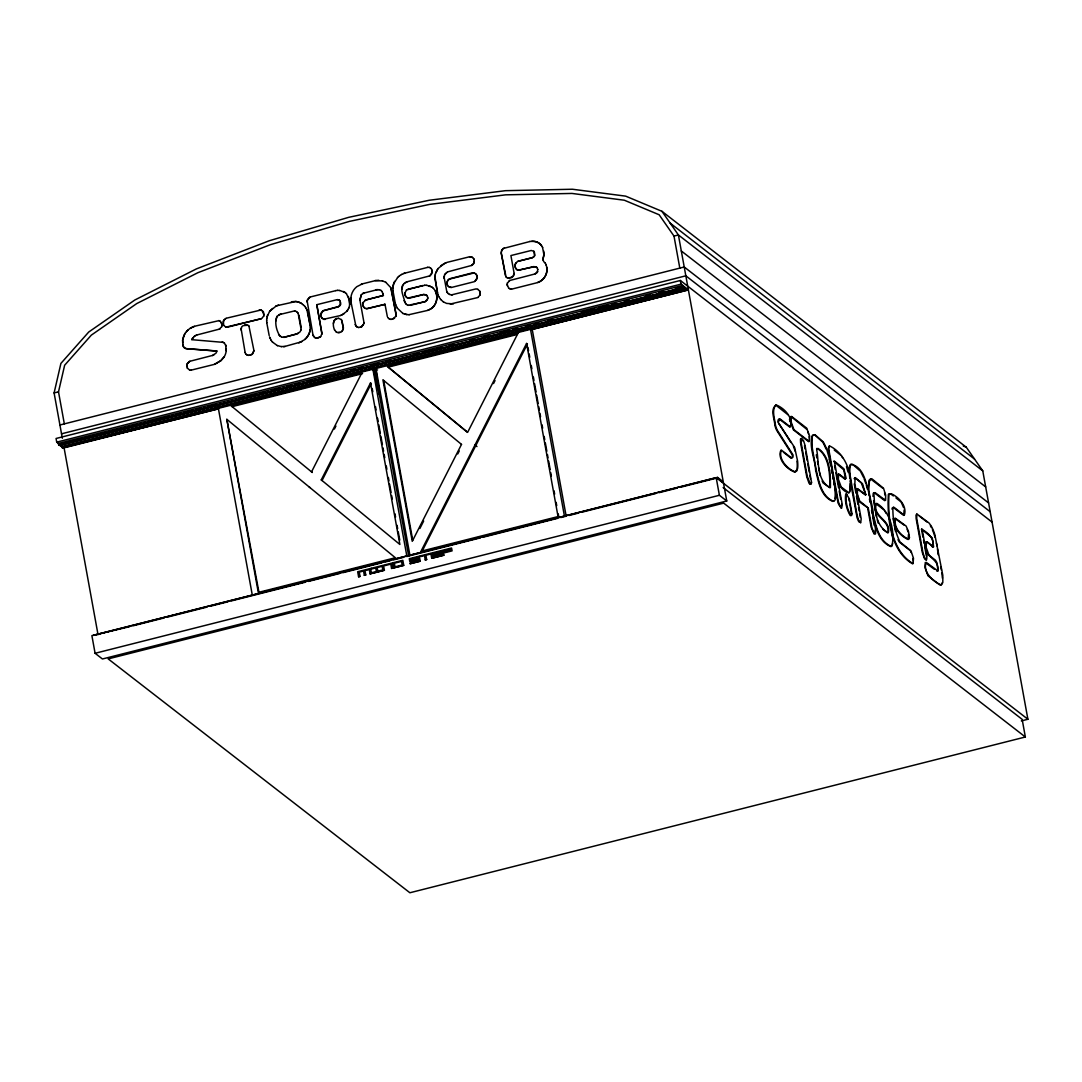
<?xml version="1.0" encoding="UTF-8"?>
<svg xmlns="http://www.w3.org/2000/svg" width="1082" height="1082" viewBox="0 0 1082 1082"><rect width="100%" height="100%" fill="white"/><g stroke="black" fill="none" stroke-linecap="round" stroke-linejoin="round"><path stroke-width="1.5" d="M404.938 294.615L404.83 292.897M447.001 283.971L447.556 280.738L450.098 278.629L472.496 272.84L475.688 273.638M872.958 496.381L873.282 493.176L874.229 492.716L884.711 500.668L885.455 498.802M340.614 302.351L340.303 305.395L338.26 306.882L322.842 310.926L321.016 313.104L320.813 315.917M537.7 269.391L537.402 272.407L535.36 273.854L509.23 280.63M534.873 255.352L533.845 251.24M775.645 405.223C771.48 410.741 774.834 418.923 775.469 425.226A7.047 1.623 75.8 0 0 777.606 430.731L792.957 454.832L792.903 457.226L791.645 458.038L781.42 450.112C777.755 458.809 787.344 469.074 795.27 471.928L796.758 470.954L797.637 468.249A21.342 4.923 75.8 0 0 797.583 461L794.661 447.529L777.931 422.115L778.093 419.87L780.054 418.95L790.252 426.849C793.444 417.679 784.464 408.239 776.416 405.02C769.667 408.496 774.685 419.383 774.888 425.375A7.047 1.623 75.8 0 0 777.025 430.879L792.376 454.981L792.322 457.375L791.064 458.186L783.409 452.235M359.995 300.066L361.226 294.737L364.418 292.749M182.642 342.615C182.168 335.217 187.429 328.441 194.449 326.412M226.097 350.676L225.665 344.766M226.273 348.458L226.206 350.771A14.228 13.282 -52.2 0 1 223.988 357.182L220.931 360.698L214.831 364.269L191.176 370.139M266.727 320.786L266.686 318.73M434.923 276.153L437.426 292.979M275.856 320.921L276.884 316.404L280.86 313.888M310.345 327.467L310.372 329.158A15.27 14.242 -52.2 0 1 305.016 339.423L298.835 342.899M301.188 329.807L298.118 313.158M315.105 337.787L313.023 335.231L307.058 300.431L310.142 297.009L335.758 290.652M307.085 301.986L307.843 299.011M241.016 328.211L245.127 352.529M241.029 329.956L241.8 326.71L243.166 325.641L247.778 325.236M360.008 299.349L361.347 294.818M362.267 283.944L356.776 286.703A15.162 14.147 -52.2 0 0 350.92 297.509L350.92 301.648L355.91 326.182M351.041 297.604L351.028 301.743M333.418 323.437L334.365 320.313L337.07 318.487M253.837 350.582L252.309 354.301L248.522 355.329M392.82 288.421L393.699 283.646L397.635 277.519M343.359 328.942L342.074 320.908M396.161 315.579L391.278 288.989M913.276 561.991L912.518 563.776C890.202 550.752 887.037 517.277 888.39 494.312L890.364 493.73L893.38 495.948M809.417 439.833L808.66 441.659L793.363 429.797L790.509 421.899L790.469 416.705L791.645 416.489L806.672 428.134L809.647 436.195L809.241 441.51L793.931 429.649L791.091 421.75L791.037 416.556L806.929 429.459M364.012 322.707L363.998 323.586M364.079 323.126L359.887 299.971M514.153 273.435L513.666 275.694M514.221 273.868L510.907 255.555L531.235 250.483L533.953 251.335M266.794 318.811L267.619 314.794M435.032 276.235L435.235 274.138M349.554 306.192L349.54 300.201L346.348 293.533M321.936 334.23L316.864 304.772M926.503 558.664L925.935 560.07L924.583 558.88L922.297 552.456L916.143 518.616L915.994 515.073L916.846 514.126M892.352 544.787L892.636 543.448M849.938 491.066L850.127 483.654M62.337 438.251L54.1 392.955L60.903 363.417L88.724 332.025L134.858 299.985L196.383 268.904L269.296 240.731L348.688 217.333L429.243 200.251L505.524 190.675L572.446 189.242L625.653 196.14L661.927 211.301L966.294 447.231L982.767 470.886L1027.9 719.26L1021.34 720.923M64.338 423.873L58.509 391.833L64.65 365.229L91.334 335.122L136.751 303.569L197.817 272.732L270.351 244.694L349.432 221.391L429.649 204.39L505.551 194.841L571.959 193.435L624.341 200.224L659.154 214.763L673.991 236.079L679.807 268.106M891.974 509.149L892.285 507.904L894.111 507.363L904.295 515.262C907.419 506.444 899.047 497.22 891.379 493.798L888.971 494.176C887.619 517.128 890.77 550.603 913.086 563.627L913.492 558.312L911.017 550.914L900.075 542.082C894.828 531.749 892.745 519.198 892.866 507.769L893.434 507.309M221.742 326.818L221.905 324.018L220.295 321.273M474.322 261.56L473.402 264.103L471.536 265.455M479.975 295.237L479.691 291.126M263.805 316.147L263.508 311.954L260.938 309.898L259.261 309.885M477.257 277.722L474.849 281.32M395.931 316.431L396.039 315.498M507.404 282.821L507.215 285.662M191.798 339.572L194.178 336.57M427.715 298.605L425.307 301.662L408.103 305.327M320.772 314.537L322.963 311.021M362.835 303.88L363.092 302.46M514.937 265.388L516.046 262.858M253.756 351.501L252.187 354.206L250.131 355.221M267.119 316.81L269.594 311.305L275.896 306.233M435.356 274.219L437.818 268.728L444.134 263.656M343.251 328.86L341.655 331.565M348.959 307.978L349.432 306.098M223.041 322.166L224.623 319.204M404.938 292.992L406.521 290.057M358.615 327.467L361.686 326.913L363.89 323.491M514.031 274.233L511.827 277.655L507.201 277.776M402.666 285.323L402.031 288.989M545.409 263.183C540.364 259.978 545.22 255.609 543.691 251.01M542.691 259.802L544.03 255.42L542.542 247.332M810.891 483.627L809.796 484.154L809.011 483.181L806.739 476.756L800.599 442.917L800.464 439.184L801.492 438.589M537.686 271.406L535.252 273.773M501.331 251.376L502.007 249.874M394.578 281.347L392.942 285.905L393.05 290.882M942.233 582.752L941.394 584.618L939.744 584.889L927.937 575.732L925.096 567.834L925.259 562.532L934.442 569.321M854.117 478.636L855.267 477.906L861.258 482.788L865.789 494.731L862.53 483.749L855.105 477.595L854.848 483.762L861.177 518.833L860.704 522.795L858.499 519.942L857.066 515.181L850.073 475.106A22.736 5.248 75.8 0 1 851.02 464.354C863.436 466.396 866.357 483.383 869.117 493.892L875.69 530.085L875.527 533.899L874.026 533.101L871.97 528.002L868.264 508.094L859.649 500.966L857.363 493.892L857.539 488.672L865.789 494.731M796.717 469.967L794.688 472.077C786.763 469.223 777.174 458.957 780.852 450.261M277.006 316.499C274.233 322.517 276.559 330.781 279.954 336.164M342.439 330.74L342.967 329.712M334.392 429.054L335.92 426.065M321.259 479.881L370.504 382.947L371.302 383.569L322.044 480.503L321.259 479.881L399.867 544.462L370.504 382.947M419.87 528.516L423.657 521.051M457.754 453.953L459.268 450.964M493.514 383.569L495.029 380.566M526.582 343.454L421.006 551.252L558.042 516.574L526.582 343.454L527.38 344.062L421.791 551.861M395.809 316.336L392.428 319.204M348.85 307.883L346.957 311.197L342.183 314.767M301.067 329.712L300.16 331.782L296.427 334.162L283.457 337.327M184.887 333.432L182.588 340.127L183.385 346.483A4.693 4.382 -52.2 0 0 186.834 348.742L217.049 351.095L215.9 353.273L212.424 355.464L189.364 361.415L187.051 363.904L187.389 368.178M790.279 426.24L789.671 426.998L779.175 419.032M435.965 272.299L437.94 268.809M507.526 282.916L509.838 280.427M221.634 326.723L219.173 329.334M429.459 276.113L432.367 272.299L431.61 269.283M431.326 274.76L432.178 270.798M479.867 295.156L478.082 297.307M263.683 316.052L261.912 318.243M363.2 302.554L365.973 299.863L383.393 295.454L382.095 291.572M476.919 279.007L475.133 281.144M933.049 546.924C934.645 539.039 928.261 532.425 921.526 529.274L932.224 537.862L933.617 546.775L926.462 541.866L926.097 547.181L928.965 555.161L935.47 560.206L936.863 562.599L938.026 571.039L926.206 562.342C922.351 571.634 933.117 581.954 941.232 584.97L942.814 582.603L942.814 575.286L934.794 534.427A17.975 4.152 75.8 0 0 930.939 525.595L928.938 522.917L916.873 513.991L916.724 518.467L922.878 552.307L924.298 557.068L926.517 559.921L926.976 555.959L922.107 529.125M870.253 479.11C865.708 490.295 872.985 503.008 873.242 514.315C876.163 526.244 878.611 540.865 891.284 546.424M363.403 324.87L360.252 327.359M346.835 311.116L347.985 309.56M223.866 357.087L220.823 360.604L214.709 364.188M403.843 283.822C399.001 288.921 404.113 296.901 404.938 302.73M444.729 274.679L445.906 273.178M427.363 299.903L425.199 301.567L410.267 305.34M192.19 338.639L193.083 337.543M860.501 522.525L858.77 521.754L857.12 517.886L850.236 480.922M269.702 311.386L272.515 308.478M186.442 331.606L188.227 329.888M472.212 265.022L473.997 262.858L474.254 260.153M517.128 261.885L515.181 263.967L514.978 266.767M533.534 256.907L534.359 256.177M397.527 277.425L399.515 275.883M320.57 336.637L318.189 338.003M512.773 276.721L508.756 278.196M834.181 500.56L832.978 501.453C820.629 496.489 818.519 481.747 815.639 470.251C815.017 458.876 808.714 446.758 812.366 435.383L814.773 435.005L822.658 442.051A23.006 5.315 75.8 0 1 825.945 448.908M403.721 283.727L407.035 281.902M447.448 272.055L444.607 274.585L444.093 278.345M779.378 418.896L778.513 421.98M194.057 336.475L195.085 335.92M219.971 328.969L196.613 335.041M430.257 275.761L406.913 281.82M440.631 265.807L445.784 262.912M364.918 300.282L383.393 295.454M399.407 275.788L401.625 274.517M532.831 257.354L534.467 256.258L534.427 252.092M261.492 318.635L227.369 327.197M471.941 265.361L447.326 271.961M343.833 313.942L340.532 315.43M429.243 309.641C436.087 306.544 438.656 297.929 435.41 291.329M450.234 304.042L478.082 297.482M190.243 328.279L194.327 326.318L218.997 320.637M532.953 257.448L517.953 261.276M213.979 354.815L212.545 355.559M226.138 318.392L223.474 320.461L223.582 325.236M406.413 289.976L422.819 285.526M308.925 297.793L310.264 297.104M502.968 248.562L529.923 241.502M504.428 247.967L501.886 249.793L501.25 252.836L505.348 275.41M194.976 335.839L196.031 335.434M405.277 282.605L406.21 282.132M189.932 361.28L187.172 363.985L186.861 366.73M341.763 331.66L338.003 332.688M394.592 318.297L391.035 319.366M301.756 341.736L285.093 346.375M401.503 274.436L404.749 273.191M275.775 306.138L278.561 305.124M298.524 333.337L284.214 337.368L281.496 337.029M278.601 314.781L294.737 310.872M195.91 335.352L196.735 335.122M276.559 305.787L295.724 301.54A15.337 14.309 -52.2 0 1 301.594 303.542M362.551 293.425L377.591 289.597M444.797 263.21L446.325 262.723M323.329 310.615L338.666 306.49L340.6 304.394L339.707 300.35M517.494 261.479L532.425 257.732M537.646 282.456C544.598 280.143 549.061 272.015 546.099 265.036M427.593 310.304C436.966 307.964 439.914 295.088 433.368 288.339M403.613 273.462L427.593 267.403M361.334 284.133L375.17 280.671L382.541 280.941M226.016 318.297L261.06 309.993M446.69 262.453L469.669 256.759L471.36 256.759L473.808 258.733M261.344 318.717L225.84 327.156M336.759 299.741L316.742 304.691L321.949 333.351L320.691 336.718L316.553 338.111M407.914 289.178L424.861 285.283M340.654 315.511L323.599 319.271M366.216 308.722L385.111 304.312L367.204 308.722L364.891 308.262M448.435 286.568L451.437 287.474L474.565 281.618M54.1 392.955L58.509 391.833M673.991 236.079L678.4 234.956L982.767 470.886M475.539 289.002L451.911 294.777M427.715 310.399L409.037 314.673M508.635 288.245L511.637 289.151L537.768 282.551C544.03 280.495 548.006 273.651 546.64 267.186M59.916 424.996L684.23 266.997L988.583 502.914M61.525 433.814L685.826 275.815L990.192 511.745M992.072 522.106L680.362 280.481L56.061 438.481L56.724 442.146L62.851 446.893M56.724 442.146L681.024 284.147L688.382 289.841L531.343 329.591M64.041 443.431L68.95 442.186M72.237 441.348L82.07 438.859M85.343 438.034L90.252 436.79M98.448 434.721L103.372 433.476M111.554 431.393L116.477 430.149M132.856 426.01L137.779 424.766M149.248 421.858L159.081 419.37M162.354 418.545L167.264 417.3M175.46 415.231L180.383 413.987M183.656 413.148L193.489 410.66M196.762 409.835L201.685 408.59M209.867 406.521L214.791 405.277M239.365 399.055L244.289 397.811M247.562 396.986L257.394 394.497M260.667 393.659L265.59 392.414M273.773 390.345L278.696 389.101M286.892 387.031L291.802 385.787M295.075 384.949L299.998 383.704M308.194 381.635L313.104 380.391M324.573 377.483L334.406 375.008M337.679 374.169L342.602 372.925M350.798 370.856L355.707 369.611M358.981 368.786L363.904 367.542M372.1 365.459L377.009 364.215M385.206 362.145L390.115 360.901M413.053 355.099L419.613 353.435M422.886 352.61L432.719 350.122M436.005 349.283L440.915 348.052M449.111 345.97L454.021 344.725M470.413 340.587L475.323 339.342M483.519 337.259L488.428 336.015M499.898 333.121L509.73 330.632M513.017 329.794L517.926 328.549M526.123 326.48L531.032 325.236M534.319 324.411L539.228 323.166M547.424 321.097L552.334 319.853M581.832 312.387L594.938 309.06M598.224 308.235L608.057 305.746M611.33 304.921L616.24 303.677M624.436 301.594L629.359 300.35M645.738 296.211L650.661 294.967M658.843 292.897L663.766 291.653M675.236 288.745L681.782 287.082M58.671 444.986L683.567 287.447L58.671 444.986L58.387 443.431L682.688 285.432L682.972 286.987M685.447 288.975L684 287.853L60.362 445.689L59.551 444.661L62.445 446.907L686.096 289.083L684.162 287.582M59.267 445.446L59.118 444.675L62.215 447.069L686.529 289.07L687.138 290.219L531.478 329.618M62.215 447.069L62.364 447.84L686.664 289.841M218.726 408.712L64.081 447.84L98.043 634.728M62.364 447.84L218.51 408.82M372.533 369.841L375.806 369.003M231.359 406.02L361.767 373.02L311.535 471.887L312.319 472.509L231.359 406.02L232.143 406.643L362.551 373.628M374.304 370.693L377.55 369.882M517.007 334.541L388.222 367.136L467.099 431.934M262.344 592.219L267.24 590.975M270.5 590.15L280.292 587.675M283.552 586.85L293.344 584.375M304.759 581.48L309.655 580.25M317.81 578.18L322.707 576.936M339.018 572.811L343.914 571.58M352.069 569.511L356.965 568.266M360.238 567.441L370.017 564.966M373.29 564.141L378.173 562.897M433.206 548.98L438.102 547.735M446.257 545.666L451.153 544.435M454.426 543.61L464.205 541.135M475.634 538.241L480.53 536.997M488.685 534.941L493.581 533.697M501.737 531.627L506.633 530.396M509.893 529.571L514.789 528.327M522.944 526.271L527.84 525.027M535.996 522.958L540.892 521.727M544.151 520.902L553.943 518.427M1027.9 719.26L716.189 477.635L91.889 635.648L95.094 653.285L102.438 658.979L726.752 500.98L678.4 234.956L661.927 211.301M722.019 482.166L721.748 480.611L717.569 477.378L93.268 635.377L129.799 626.627M133.072 625.802L164.207 617.917M167.48 617.092L206.811 607.137M210.084 606.312L228.113 601.741M231.386 600.916L305.124 582.251M308.397 581.426L339.532 573.541M342.805 572.716L382.135 562.762M385.408 561.937L390.332 560.692M393.605 559.854L403.437 557.365M406.71 556.54L480.449 537.876M483.735 537.051L557.46 518.386M560.747 517.561L565.656 516.317M568.943 515.492L578.762 513.003M582.048 512.165L655.787 493.514M659.06 492.675L677.089 488.117M680.362 487.292L716.406 478.163M371.424 569.024L375.738 567.942L376.387 571.526L372.086 572.608L372.208 573.338L382.257 570.796L382.108 570.079L377.821 571.161L377.158 567.563L381.473 566.481L381.324 565.764L371.302 568.293L371.424 569.024L371.302 568.307M358.602 576.787L360.036 576.422L359.251 572.107L363.552 571.025L364.336 575.326L365.77 574.975L364.972 570.647L369.287 569.565L370.071 573.879L371.505 573.514L370.585 568.483L357.682 571.742L358.602 576.787L360.036 576.408M364.323 575.326L365.757 574.961M370.058 573.879L371.491 573.514M382.244 570.796L372.208 573.338L372.086 572.621M382.96 570.606L384.394 570.255L383.61 565.94L390.778 564.128L391.562 568.442L392.996 568.077L392.076 563.046L382.041 565.575L382.974 570.62L384.408 570.255M391.562 568.429L392.996 568.077M393.713 567.888L403.748 565.345L402.829 560.314L392.793 562.856L393.713 567.901L403.748 565.359M410.2 563.722L420.222 561.179L419.708 558.312L411.106 560.476L410.849 559.042L419.451 556.878L419.316 556.148L409.28 558.691L409.808 561.572L418.409 559.394L418.666 560.828L410.064 563.005L410.2 563.722L420.235 561.179M425.24 559.908L426.673 559.543L425.889 555.228L430.203 554.146L430.068 553.429L420.032 555.972L420.168 556.689L424.469 555.607L425.253 559.921L426.687 559.556M431.691 558.271L441.727 555.742L441.591 555.025L433.003 557.189L432.732 555.756L441.348 553.592L441.199 552.861L432.611 555.039L432.34 553.605L440.956 551.428L440.807 550.711L430.785 553.24L431.704 558.285L441.74 555.742M442.443 555.553L443.877 555.188L443.485 553.037L452.087 550.873L451.559 547.992L441.524 550.522L442.457 555.566L443.89 555.201M95.094 653.285L719.395 495.286L726.752 500.98M856.782 494.041L859.649 502.021L868.264 508.094M1025.357 736.991L409.889 892.758L108.186 658.897L723.669 503.13L1025.357 736.991L1022.152 719.354L723.128 487.549M291.356 301.77L295.602 301.445A15.337 14.309 -52.2 0 1 301.486 303.46L303.285 304.799M375.062 280.576L378.795 280.292M285.215 346.456L281.306 346.565M529.801 241.421L533.967 241.408A11.983 11.185 -52.2 0 1 540.594 244.464L542.65 247.426M335.636 290.558L337.8 290.395M376.117 289.665L378.93 289.719M453.453 303.88L446.596 303.42L443.322 301.837M283.565 346.659L284.471 346.565M244.667 324.965L246.223 324.843M338.625 318.365C332.35 317.878 332.539 325.925 334.581 329.888M339.748 332.661L336.434 332.269M452.452 294.845L451.262 294.75M829.096 446.109L828.176 448.638L831.328 466.721M337.07 299.619L338.977 299.903M936.971 571.282L937.715 570.701C939.541 561.896 931.115 558.731 927.139 553.037C925.015 547.411 922.554 534.63 932.576 547.1M474.281 272.907L448.475 279.332L446.893 282.253L447.542 285.418M469.561 256.664L472.645 257.408M427.485 267.308L429.284 267.416M510.001 289.016L511.529 289.07M449.787 287.339L451.316 287.393M325.249 319.406L323.721 319.366L321.232 317.269M189.648 370.098L191.284 370.233M424.739 285.202L426.849 285.377M534.549 266.713L518.197 270.135M518.873 270.202L533.724 266.591L536.496 267.065M409.158 314.767L404.776 314.186M531.844 241.178L533.859 241.313A11.983 11.185 -52.2 0 1 540.486 244.37L541.622 245.736M337.692 290.314L339.802 290.544M191.825 339.68L223.419 342.385M216.711 350.96L186.726 348.647A4.693 4.382 -52.2 0 1 183.264 346.389L182.804 345.009M408.157 297.983L423.684 294.439L426.335 294.831L427.782 297.334M870.483 478.853L882.966 488.401M887.226 532.655L887.781 532.736C890.743 519.833 871.456 517.128 875.757 503.617L884.008 509.852M281.415 346.659L277.303 345.564M337.665 299.606L339.816 300.444M816.612 448.489L817.505 448.638C829.664 456.536 829.921 474.971 829.84 487.671L823.443 483.221M426.741 285.283L432.137 287.257M406.913 314.632L402.937 313.469M389.736 319.109L391.143 319.46M893.232 507.444L903.727 515.411L904.119 510.014M449.463 294.372L451.37 294.845M222.135 342.02L224.407 342.967M338.504 318.284L341.506 319.65M838.32 474.038C835.331 480.597 841.201 490.66 848.274 492.837L849.451 492.526C853.63 475.972 845.989 453.872 829.664 445.96L828.812 446.907L828.974 450.45L838.063 500.439L839.483 505.199L841.701 508.053L842.161 504.09L834.357 461.108L843.852 468.736L846.138 478.325L844.812 479.069L839.618 475.039M357.046 327.048L358.737 327.562M314.984 337.692L316.674 338.206M246.953 354.91L248.63 355.423M339.694 290.463L345.131 292.465M476.445 288.921L477.933 289.408M535.428 266.699L537.145 267.687M516.98 269.77L518.319 270.216M406.94 297.618L409.388 298.172L423.792 294.52L426.984 295.454M848.856 492.689L841.187 487.049L838.347 479.164L838.712 473.848L845.394 478.92L843.906 469.994L833.776 461.257M378.822 289.638L380.986 290.422M428.824 285.729L430.582 286.351M775.848 405.168L787.926 414.731M963.264 445.973L966.294 447.231M382.433 280.847L385.895 282.361M294.615 310.777L296.698 311.697M277.411 345.658L272.434 342.047M429.162 267.322L430.69 268.147M218.875 320.543L220.403 321.368M406.237 304.326L408.212 305.408M225.949 327.251L223.46 325.141M189.756 370.179L187.267 368.083M343.467 291.477L346.47 293.614M281.618 337.124L278.588 334.568M388.587 318.433L389.845 319.19M447.907 293.344L449.585 294.466M477.811 289.313L479.813 291.22L480.313 293.939M403.059 313.564L397.283 308.167M247.67 325.141L249.063 326.128M505.943 276.816L507.309 277.871M357.168 327.143L355.085 324.586M336.556 332.35L334.473 329.794M245.695 353.949L247.061 355.004M670.164 223.135L974.53 459.066M681.308 250.97L985.675 486.9M686.529 289.07L683.432 286.676L683.567 287.447M834.208 450.071L840.619 455.035M895.964 497.95L901.144 501.953L903.551 507.539M919.402 516.114L927.085 522.065M865.208 494.88L857.147 488.726L856.511 492.107M904.268 525.23L894.76 518.359C893.015 527.773 899.967 535.658 908.096 539.512L908.515 534.278M882.723 529.166L886.09 531.776M909.921 550.319L899.494 542.231L897.992 539.702M474.971 445.027L476.973 446.568M226.828 419.316L395.336 557.744L258.287 592.436L226.828 419.316L259.085 593.044M309.195 486.981L309.979 487.59M517.101 269.864L514.87 266.686M407.062 297.712L405.223 295.751M364.999 308.356L363.16 306.395M385.774 282.28L390.805 287.65M432.016 287.163L433.476 288.434M440.604 299.43L443.444 301.932M380.878 290.341L382.217 291.667M296.59 311.616L298.226 313.253M303.163 304.705L304.745 306.287M387.654 317.364L388.695 318.527M430.568 268.052L431.718 269.377M406.345 304.421L404.046 300.607M262.344 310.629L264.022 314.767M475.58 273.557L477.311 276.41M847.084 495.096L845.732 494.082C844.609 501.02 846.57 509.379 850.249 515.519L851.074 515.546L851.372 512.936L849.884 504.212M508.756 288.339L507.039 284.187M447.421 285.323L448.543 286.662M322.355 318.595L320.705 315.822M683.202 286.838L684 287.853M446.744 291.842L448.029 293.438M271.19 340.411L272.556 342.128M823.321 483.086L822.117 481.071M224.299 342.886L226.003 346.051M860.244 471.049L852.602 464.327L850.438 464.489A22.736 5.248 75.8 0 0 849.492 475.255L849.803 478.001M304.624 306.192L305.922 307.991M515.384 267.998L516.1 269.066M406.061 296.914L404.83 294.534M363.998 307.559L362.768 305.178M438.589 296.373L440.712 299.525M841.593 456.131L842.608 457.727M778.797 423.468L790.861 442.43M860.88 472.158L863.436 477.216M885.022 511.38L886.063 513.233M305.8 307.897L307.058 310.047M271.312 340.492L269.526 336.935M793.458 446.487L795.378 451.546M802.249 439.508L803.101 441.131M910.449 551.049L911.193 552.55M341.398 319.555L343.467 328.022M248.941 326.047L253.959 350.676M397.405 308.248L395.376 304.056M506.051 276.911L501.128 252.755M313.144 335.312L313.848 336.827M245.005 352.434L245.803 354.044M437.858 294.71L438.71 296.468M545.287 263.088L546.207 265.131M390.697 287.555L396.255 314.659M269.905 337.665L270.297 338.652M537.024 267.606L537.822 269.486M473.686 258.639L474.376 260.235M476.621 274.814L477.365 277.817M221.323 322.504L222.081 325.506M864.072 478.65L865.898 483.708M306.936 309.952L310.331 326.02M446.852 291.937L443.958 276.356M395.66 304.637L395.255 303.542M348.363 296.482L349.865 304.312M877.272 519.901L878.273 523.201M807.767 431.447L808.511 433.868M935.037 537.24L934.226 534.562A17.975 4.152 75.8 0 0 932.386 529.693M907.216 529.341L907.96 531.803M437.967 294.804L434.842 278.128M866.29 485.115L867.48 489.335M846.489 466.585L848.031 472.05M829.231 459.228L830.638 465.192M848.761 498.87L849.343 501.209M372.708 367.177L379.349 394.578L408.685 556.026M884.535 492.797L885.103 495.272M789.495 419.126L790.063 421.601M374.656 368.678L379.349 389.344M819.507 472.523L820.21 475.647M382.812 293.276L383.271 295.359M936.403 543.002L937.026 545.923M940.785 566.86L941.448 570.187M872.66 514.464C875.581 526.393 878.029 541.014 890.702 546.572L891.879 546.248C895.166 531.938 890.567 511.745 876.934 503.441L876.325 503.468C872.024 516.993 891.325 519.685 888.349 532.587L887.795 532.506C874.31 524.946 874.892 506.39 873.85 493.027L875.095 492.621L885.536 500.384L885.671 495.137L883.534 488.252L871.93 478.853L869.049 480.192L868.305 488.631M921.526 529.274L922.96 537.172M923.541 540.324L924.109 543.475M924.677 546.64L926.408 556.107M893.205 518.576L893.786 521.795M894.381 525.013L895.544 531.465M873.607 500.614L875.352 510.19M875.933 513.382L876.515 516.574M869.441 498.978L870.036 502.264M871.537 510.488L872.133 513.774M872.728 517.074L874.215 525.297M867.683 508.242L871.186 527.313L874.121 534.008L875.203 533.48L875.122 530.234M855.876 493L854.28 483.911M856.471 496.246L857.945 504.361M858.526 507.607L859.122 510.853M859.717 514.099L860.298 517.345M834.682 466.207L835.277 469.52M835.872 472.82L838.577 487.698M839.186 491.012L840.687 499.275M831.909 469.94L833.383 478.014M833.965 481.233L838.104 503.157L841.12 508.202L841.593 504.239M831.503 469.967L832.085 473.145M832.667 476.323L833.235 479.502M833.816 482.68L834.398 485.859M816.288 454.805L816.883 458.024M817.465 461.243L818.046 464.476M818.628 467.695L819.223 470.913M804.494 445.662L805.103 448.976M805.698 452.276L807.199 460.54M807.794 463.853L809.295 472.117M809.904 475.417L810.499 478.717M686.854 288.664L687.138 290.219M717.569 477.378L717.853 478.92M680.362 280.481L681.024 284.147M716.189 477.635L719.395 495.286M532.141 328.928L566.17 516.141M530.451 329.023L564.466 516.249M527.975 347.363L528.571 350.663M529.179 353.963L529.774 357.249M531.276 365.5L531.871 368.8M533.372 377.036L533.967 380.337M534.562 383.637L536.063 391.873M536.658 395.173L538.16 403.424M538.755 406.71L539.363 410.01M539.959 413.31L540.554 416.611M542.055 424.847L542.65 428.147M544.151 436.398L544.76 439.698M545.355 442.984L546.856 451.235M547.451 454.535L548.047 457.821M548.655 461.121L550.143 469.372M550.752 472.672L551.347 475.958M554.038 490.809L554.647 494.095M556.134 502.346L556.743 505.646M558.231 513.882L558.839 517.182M392.942 290.801L395.363 303.623M384.989 304.231L387.329 316.539M383.691 380.431L412.742 540.283M375.914 368.137L409.929 555.35M374.534 368.813L375.738 375.44M372.533 367.258L406.859 556.134M372.194 388.506L372.803 391.806M375.495 406.643L376.09 409.929M377.591 418.179L378.186 421.466M378.781 424.766L380.282 433.003M380.878 436.303L382.379 444.54M382.974 447.84L383.583 451.14M384.178 454.426L384.773 457.727M386.274 465.963L386.869 469.263M388.37 477.5L388.965 480.8M389.574 484.1L391.062 492.337M391.67 495.624L392.266 498.924M394.957 513.761L395.566 517.061M397.053 525.297L397.662 528.584M398.257 531.884L399.758 540.121M307.721 312.143L310.453 327.562M298.943 315.173L301.202 327.562M266.74 322.625L269.188 335.555M217.996 406.372L252.322 595.249M62.553 446.663L62.837 448.219M868.63 491.796L869.198 495.353M941.84 572.811L942.422 578.248M937.472 548.966L938.121 554.687M892.123 534.467L892.542 537.308M912.924 558.461L913.208 560.435M809.066 436.344L809.35 438.305M375.697 368.123L379.349 394.578M834.736 488.077L834.979 490.2A22.898 5.288 75.8 0 1 834.939 498.356M266.605 320.705L266.862 322.72M427.661 297.239L427.836 298.7M362.713 303.799L362.876 305.273M797.001 461.148A21.342 4.923 75.8 0 1 797.069 468.398M930.371 525.744A17.975 4.152 75.8 0 1 931.399 527.583M310.25 329.077A15.27 14.242 -52.2 0 1 304.894 339.329M816.639 449.382C819.047 461.757 816.626 480.097 829.596 487.387L830.421 487.522C830.489 474.822 830.246 456.388 818.087 448.489L816.639 449.382M811.541 482.423L811.216 484.06L810.377 484.006L807.321 476.621L801.167 442.768L801.451 438.332L803.669 440.983L805.076 445.527L811.541 482.423M851.967 513.774L851.656 515.397L850.831 515.37C847.152 509.23 845.191 500.871 846.313 493.947L849.329 498.734L851.967 513.774M812.068 437.277L812.298 448.11L816.22 470.102C819.088 481.612 821.211 496.34 833.559 501.304L834.763 500.411A22.898 5.288 75.8 0 0 835.561 490.065L831.219 465.044L826.526 448.773A23.006 5.315 75.8 0 0 823.24 441.916L814.908 434.653L812.934 435.235L812.068 437.277M909.448 537.619L908.745 539.377C900.589 535.536 893.583 527.651 895.341 518.21L906.121 526.068L908.528 531.654L909.448 537.619M461.514 444.391L412.256 541.325L382.906 379.809L461.514 444.391M517.845 333.526L467.6 432.394L387.437 366.528L517.845 333.526M401.53 561.409L394.362 563.222L395.025 566.819L402.193 565.007L401.53 561.396M450.261 549.074L443.093 550.887L443.363 552.32L450.531 550.508L450.261 549.074M718.597 478.785L720.855 480.935L718.597 478.785"/></g></svg>
